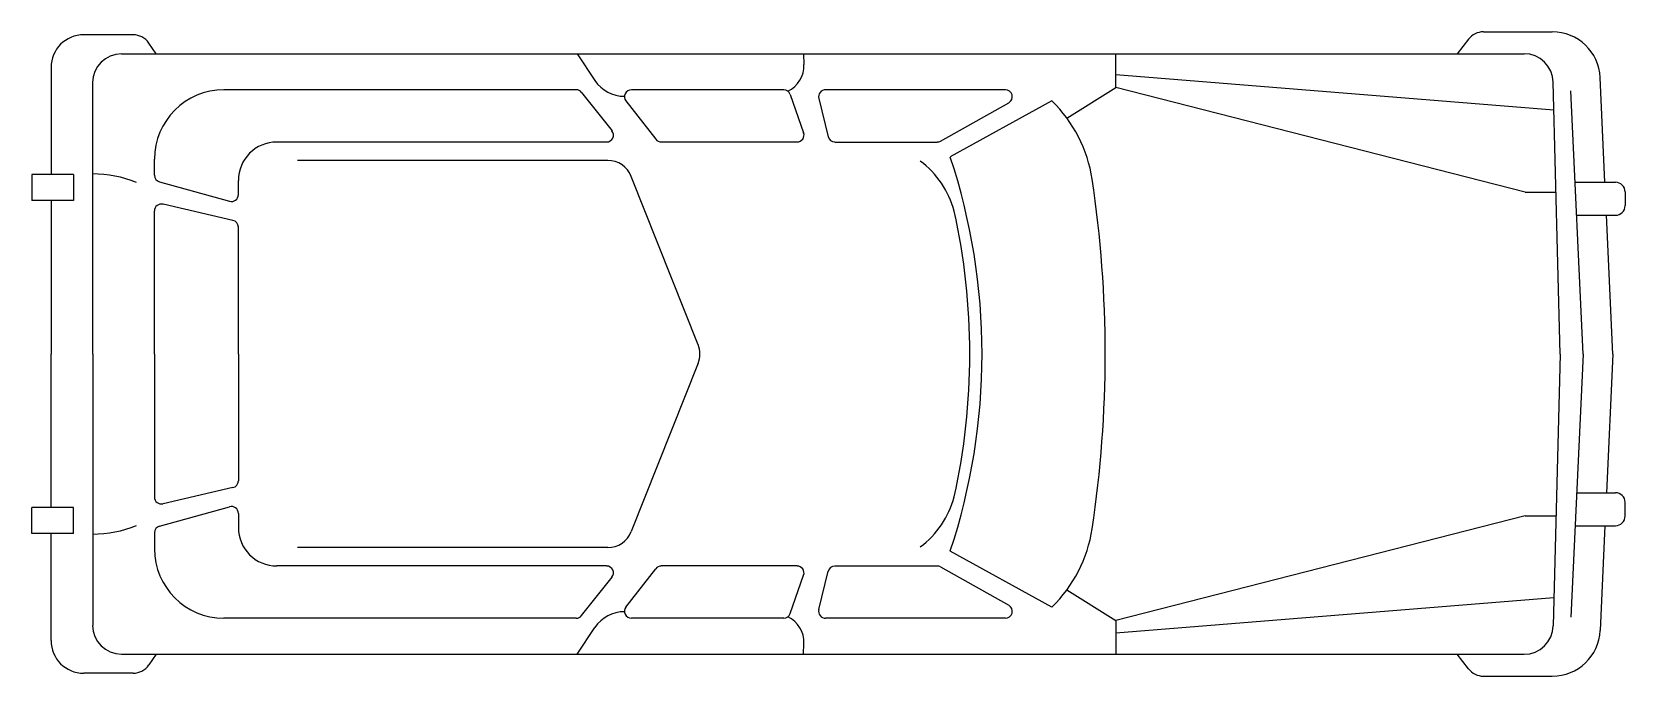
# Model space of a CAD drawing. Extents: x -196 to 2, y -40 to 40.
import ezdxf

# ---------------------------------------------------------------- set-up
doc = ezdxf.new("R2010")
doc.units = 0
doc.layers.add('LAYER01', color=7, linetype='CONTINUOUS')

msp = doc.modelspace()

# ---------------------------------------------------------------- linework, layer by layer
at = {"layer": 'LAYER01', "color": 7, "linetype": 'CONTINUOUS'}
for p, q in [((-183.89, 39.68), (-190.03, 39.68)), ((-16.09, 40.04), (-7.52, 40.04)), ((-181.03, 37.32), (-181.94, 38.65)), ((-17.92, 39.15), (-19.36, 37.32)), ((-185.33, 37.32), (-11.03, 37.32)), ((-128.7, 37.32), (-126.49, 33.99)), ((-100.57, 37.32), (-100.52, 35.98)), ((-61.75, 33.14), (-61.75, 37.32)), ((-194.08, 35.63), (-194.08, 22.3)), ((-188.91, 0), (-188.91, 33.73)), ((-7.32, 30.29), (-61.75, 34.7)), ((-6.53, 0), (-7.41, 33.79)), ((-0.98, 21.34), (-1.58, 34.36)), ((-128.83, 32.84), (-172.61, 32.84)), ((-128.16, 32.51), (-124.37, 27.75)), ((-103.04, 32.84), (-121.96, 32.84)), ((-102.23, 32.26), (-100.56, 27.5)), ((-98.66, 31.77), (-97.51, 27.01)), ((-75.49, 32.84), (-97.83, 32.84)), ((-67.84, 29.32), (-61.75, 33.14)), ((-10.9, 20.12), (-61.75, 33.14)), ((-3.67, 0), (-5.23, 32.7)), ((-122.64, 31.45), (-118.93, 26.69)), ((-83.53, 26.47), (-75.07, 31.23)), ((-69.7, 31.46), (-82.33, 24.49)), ((-125.05, 26.35), (-166.02, 26.35)), ((-101.37, 26.35), (-118.25, 26.35)), ((-96.68, 26.35), (-83.96, 26.35)), ((-181.23, 22.22), (-181.23, 24.22)), ((-124.9, 24.06), (-163.46, 24.06)), ((-196.47, 22.3), (-196.47, 19.07)), ((-191.31, 22.3), (-196.47, 22.3)), ((-191.31, 22.3), (-191.31, 19.07)), ((-113.68, 1.16), (-121.98, 22.07)), ((-180.6, 21.39), (-171.9, 18.98)), ((-170.81, 19.81), (-170.81, 21.56)), ((-10.9, 20.12), (-7.05, 20.12)), ((-4.69, 21.34), (0.32, 21.34)), ((1.53, 20.14), (1.53, 18.45)), ((-191.31, 19.07), (-196.47, 19.07)), ((-194.08, 19.07), (-194.08, 0)), ((-171.48, 16.61), (-180.17, 18.62)), ((-181.23, 0), (-181.23, 17.78)), ((-4.49, 17.24), (0.32, 17.24)), ((0, 0), (-0.79, 17.24)), ((-170.81, 0), (-170.81, 15.77)), ((-194.08, -19.07), (-194.08, 0)), ((-188.91, 0), (-188.91, -33.73)), ((-181.23, 0), (-181.23, -17.78)), ((-170.81, 0), (-170.81, -15.77)), ((-6.53, 0), (-7.41, -33.79)), ((-3.67, 0), (-5.23, -32.7)), ((0, 0), (-0.79, -17.24)), ((-113.68, -1.16), (-121.98, -22.07)), ((-171.48, -16.61), (-180.17, -18.62)), ((-4.49, -17.24), (0.32, -17.24)), ((-196.47, -22.3), (-196.47, -19.07)), ((-191.31, -19.07), (-196.47, -19.07)), ((-191.31, -22.3), (-191.31, -19.07)), ((-180.6, -21.39), (-171.9, -18.98)), ((1.53, -20.14), (1.53, -18.45)), ((-170.81, -19.81), (-170.81, -21.56)), ((-10.9, -20.12), (-61.75, -33.14)), ((-10.9, -20.12), (-7.05, -20.12)), ((-4.69, -21.34), (0.32, -21.34)), ((-0.98, -21.34), (-1.58, -34.36)), ((-191.31, -22.3), (-196.47, -22.3)), ((-194.08, -35.63), (-194.08, -22.3)), ((-181.23, -22.22), (-181.23, -24.22)), ((-124.9, -24.06), (-163.46, -24.06)), ((-69.7, -31.46), (-82.33, -24.49)), ((-125.05, -26.35), (-166.02, -26.35)), ((-122.64, -31.45), (-118.93, -26.69)), ((-101.37, -26.35), (-118.25, -26.35)), ((-102.23, -32.26), (-100.56, -27.5)), ((-98.66, -31.77), (-97.51, -27.01)), ((-96.68, -26.35), (-83.96, -26.35)), ((-83.53, -26.47), (-75.07, -31.23)), ((-128.16, -32.51), (-124.37, -27.75)), ((-67.84, -29.32), (-61.75, -33.14)), ((-7.32, -30.29), (-61.75, -34.7)), ((-128.83, -32.84), (-172.61, -32.84)), ((-103.04, -32.84), (-121.96, -32.84)), ((-75.49, -32.84), (-97.83, -32.84)), ((-61.75, -33.14), (-61.75, -37.32)), ((-128.7, -37.32), (-126.49, -33.99)), ((-185.33, -37.32), (-11.03, -37.32)), ((-181.03, -37.32), (-181.94, -38.65)), ((-100.57, -37.32), (-100.52, -35.98)), ((-17.92, -39.15), (-19.36, -37.32)), ((-183.89, -39.68), (-190.03, -39.68)), ((-16.09, -40.04), (-7.52, -40.04))]:
    msp.add_line(p, q, dxfattribs=at)
for centre, radius, start, end in [((-190.03, 35.63), 4.05, 90, 180), ((-183.89, 37.32), 2.36, 34.3067, 90), ((-16.09, 37.71), 2.33, 90, 141.846), ((-7.52, 34.09), 5.95, 2.6255, 90), ((-185.33, 33.73), 3.59, 90, 180), ((-104.07, 35.85), 3.55, 295.9451, 2.1176), ((-11.03, 33.7), 3.62, 1.4964, 90), ((-122.88, 36.37), 4.33, 213.4842, 270.7915), ((-172.61, 24.22), 8.62, 90, 180), ((-128.83, 31.98), 0.862, 38.4536, 90), ((-121.96, 31.98), 0.862, 90, 217.9382), ((-103.04, 31.98), 0.862, 19.3434, 90), ((-97.83, 31.98), 0.862, 90, 193.5951), ((-75.49, 31.98), 0.862, 299.342, 90), ((-81.69, 19.16), 17.18, 8.5608, 45.7281), ((-125.05, 27.22), 0.862, 270, 38.4536), ((-166.02, 21.56), 4.79, 90, 180), ((-118.25, 27.22), 0.862, 217.9382, 270), ((-101.37, 27.22), 0.862, 270, 19.3434), ((-96.68, 27.22), 0.862, 193.5951, 270), ((-83.96, 27.22), 0.862, 270, 299.342), ((-124.9, 20.91), 3.15, 21.6451, 90), ((-93.08, 14.69), 11.65, 15.3068, 52.9583), ((-156.31, 0), 77.92, 360, 18.3137), ((-188.91, 7.78), 14.6, 68.1455, 90), ((-180.37, 22.22), 0.862, 180, 254.5114), ((-171.67, 19.81), 0.862, 254.5114, 360), ((-208.99, 0), 145.91, 360, 8.5608), ((0.32, 20.14), 1.21, 360, 90), ((-180.37, 17.78), 0.862, 76.9491, 180), ((0.32, 18.45), 1.21, 270, 360), ((-171.67, 15.77), 0.862, 360, 76.9491), ((-162.4, 0), 82.49, 360, 12.4355), ((-116.61, 0), 3.15, 338.3549, 21.6451), ((-156.31, 0), 77.92, 341.6863, 360), ((-162.4, 0), 82.49, 347.5645, 360), ((-208.99, 0), 145.91, 351.4392, 360), ((-171.67, -15.77), 0.862, 283.0509, 360), ((-180.37, -17.78), 0.862, 180, 283.0509), ((-93.08, -14.69), 11.65, 307.0417, 344.6932), ((0.32, -18.45), 1.21, 360, 90), ((-171.67, -19.81), 0.862, 360, 105.4886), ((-188.91, -7.78), 14.6, 270, 291.8545), ((-180.37, -22.22), 0.862, 105.4886, 180), ((-166.02, -21.56), 4.79, 180, 270), ((-81.69, -19.16), 17.18, 314.2719, 351.4392), ((0.32, -20.14), 1.21, 270, 360), ((-124.9, -20.91), 3.15, 270, 338.3549), ((-172.61, -24.22), 8.62, 180, 270), ((-125.05, -27.22), 0.862, 321.5464, 90), ((-118.25, -27.22), 0.862, 90, 142.0618), ((-101.37, -27.22), 0.862, 340.6566, 90), ((-96.68, -27.22), 0.862, 90, 166.4049), ((-83.96, -27.22), 0.862, 60.658, 90), ((-121.96, -31.98), 0.862, 142.0618, 270), ((-75.49, -31.98), 0.862, 270, 60.658), ((-128.83, -31.98), 0.862, 270, 321.5464), ((-122.88, -36.37), 4.33, 89.2085, 146.5158), ((-103.04, -31.98), 0.862, 270, 340.6566), ((-104.07, -35.85), 3.55, 357.8824, 64.0549), ((-97.83, -31.98), 0.862, 166.4049, 270), ((-190.03, -35.63), 4.05, 180, 270), ((-185.33, -33.73), 3.59, 180, 270), ((-11.03, -33.7), 3.62, 270, 358.5036), ((-7.52, -34.09), 5.95, 270, 357.3745), ((-183.89, -37.32), 2.36, 270, 325.6933), ((-16.09, -37.71), 2.33, 218.154, 270)]:
    msp.add_arc(centre, radius, start, end, dxfattribs=at)

doc.saveas('drawing.dxf')
